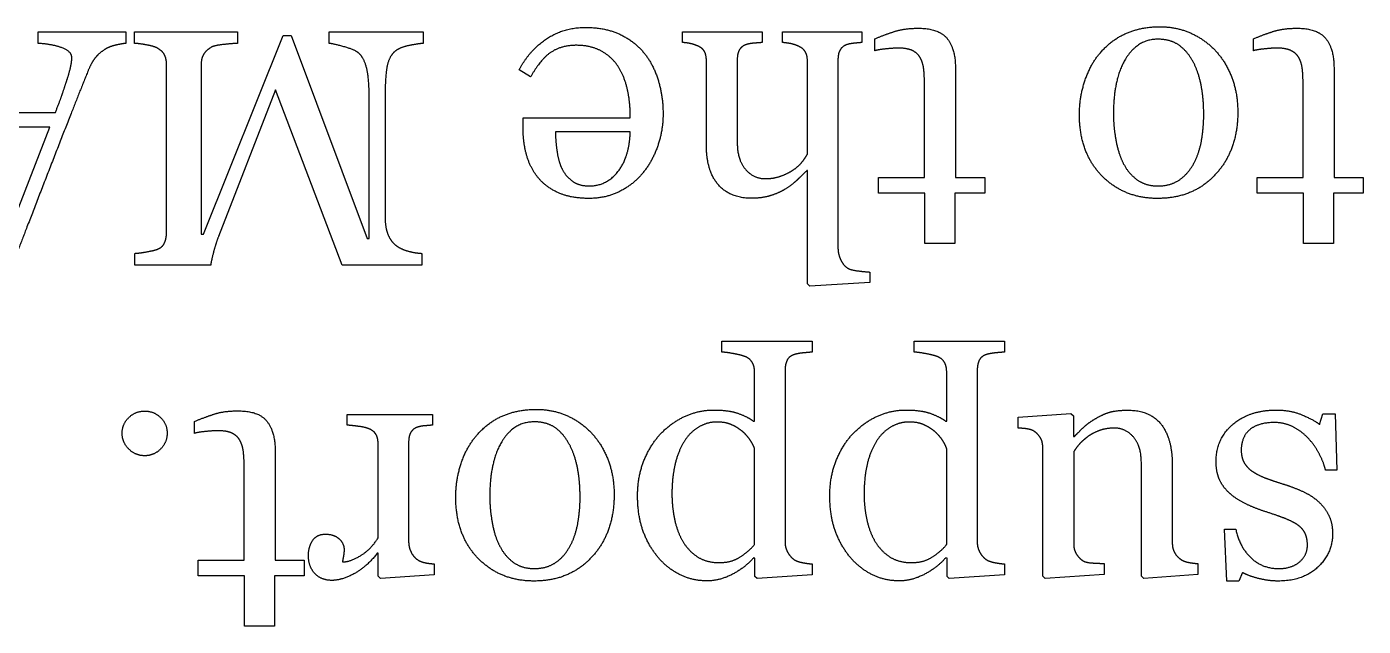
# Model space of a CAD drawing. Header units: inches. Extents: x -4.69 to 4.69, y -2.94 to 2.94.
# Drawn here: x -2.824 to -1.241, y -1.469 to -0.76 of the extents above; entities that cross this region are included whole.
import ezdxf

# ---------------------------------------------------------------- set-up
doc = ezdxf.new("R2010")
doc.units = ezdxf.units.IN
doc.layers.get('0').update_dxf_attribs({"linetype": 'CONTINUOUS'})

msp = doc.modelspace()

# ---------------------------------------------------------------- linework, layer by layer
for p, q in [((-2.8105, -0.7794), (-2.8105, -0.7656)), ((-2.8105, -0.7656), (-2.7065, -0.7656)), ((-2.7065, -0.7656), (-2.7065, -0.7794)), ((-2.6964, -0.7656), (-2.5744, -0.7656)), ((-2.6964, -0.7794), (-2.6964, -0.7656)), ((-2.6145, -1.0053), (-2.5203, -0.77)), ((-2.5744, -0.7656), (-2.5744, -0.7794)), ((-2.5203, -0.77), (-2.5106, -0.77)), ((-2.5106, -0.77), (-2.4209, -1.0102)), ((-2.4658, -0.7794), (-2.4658, -0.7656)), ((-2.4658, -0.7656), (-2.3543, -0.7656)), ((-2.3543, -0.7656), (-2.3543, -0.7794)), ((-2.0471, -0.7656), (-1.9527, -0.7656)), ((-2.0471, -0.7784), (-2.0471, -0.7656)), ((-1.9527, -0.7656), (-1.9527, -0.7784)), ((-1.9288, -0.7784), (-1.9288, -0.7656)), ((-1.9288, -0.7656), (-1.8348, -0.7656)), ((-1.8348, -0.7656), (-1.8348, -0.7784)), ((-1.8192, -0.7881), (-1.8192, -0.7739)), ((-1.3707, -0.7881), (-1.3707, -0.7739)), ((-2.6584, -1.0035), (-2.6584, -0.8045)), ((-2.6174, -0.8045), (-2.6174, -1.0053)), ((-2.0189, -0.8996), (-2.0189, -0.7998)), ((-1.9823, -0.7983), (-1.9823, -0.8969)), ((-1.8992, -0.9105), (-1.8992, -0.8002)), ((-1.863, -0.7983), (-1.863, -1.0218)), ((-2.2271, -0.8191), (-2.2407, -0.8107)), ((-1.7239, -0.808), (-1.7239, -0.938)), ((-1.2754, -0.808), (-1.2754, -0.938)), ((-2.5293, -0.8344), (-2.5968, -1.0078)), ((-2.4502, -1.0417), (-2.5293, -0.8344)), ((-1.7605, -0.938), (-1.7605, -0.8308)), ((-1.312, -0.938), (-1.312, -0.8308)), ((-2.4183, -1.0102), (-2.4183, -0.8454)), ((-2.3995, -0.8432), (-2.3995, -0.9845)), ((-2.887, -0.8611), (-2.7901, -0.8611)), ((-2.236, -0.8804), (-2.236, -0.8675)), ((-2.236, -0.8675), (-2.109, -0.8675)), ((-2.7968, -0.8784), (-2.8799, -0.8784)), ((-2.8381, -0.9856), (-2.7968, -0.8784)), ((-2.109, -0.8839), (-2.1977, -0.8839)), ((-1.8992, -0.93), (-1.9, -0.93)), ((-1.8992, -1.0639), (-1.8992, -0.93)), ((-1.8151, -0.9567), (-1.8151, -0.938)), ((-1.8151, -0.938), (-1.7605, -0.938)), ((-1.7239, -0.938), (-1.6892, -0.938)), ((-1.6892, -0.938), (-1.6892, -0.9567)), ((-1.3666, -0.9567), (-1.3666, -0.938)), ((-1.3666, -0.938), (-1.312, -0.938)), ((-1.2754, -0.938), (-1.2407, -0.938)), ((-1.2407, -0.938), (-1.2407, -0.9567)), ((-1.7601, -0.9567), (-1.8151, -0.9567)), ((-1.7601, -1.0164), (-1.7601, -0.9567)), ((-1.6892, -0.9567), (-1.7247, -0.9567)), ((-1.7247, -0.9567), (-1.7247, -1.0164)), ((-1.3116, -0.9567), (-1.3666, -0.9567)), ((-1.3116, -1.0164), (-1.3116, -0.9567)), ((-1.2407, -0.9567), (-1.2761, -0.9567)), ((-1.2761, -0.9567), (-1.2761, -1.0164)), ((-2.6174, -1.0053), (-2.6145, -1.0053)), ((-2.4209, -1.0102), (-2.4183, -1.0102)), ((-2.696, -1.0417), (-2.696, -1.0279)), ((-2.3561, -1.0279), (-2.3561, -1.0417)), ((-1.7247, -1.0164), (-1.7601, -1.0164)), ((-1.2761, -1.0164), (-1.3116, -1.0164)), ((-2.606, -1.0417), (-2.696, -1.0417)), ((-2.3561, -1.0417), (-2.4502, -1.0417)), ((-1.8254, -1.05), (-1.8254, -1.0625)), ((-1.8965, -1.0668), (-1.8992, -1.0639)), ((-1.8254, -1.0625), (-1.8965, -1.0668)), ((-2.0006, -1.1448), (-2.0006, -1.132)), ((-2.0006, -1.132), (-1.8934, -1.132)), ((-1.8934, -1.132), (-1.8934, -1.1448)), ((-1.7729, -1.1448), (-1.7729, -1.132)), ((-1.7729, -1.132), (-1.6657, -1.132)), ((-1.6657, -1.132), (-1.6657, -1.1448)), ((-1.9618, -1.2263), (-1.9618, -1.1686)), ((-1.9257, -1.166), (-1.9257, -1.3701)), ((-1.7342, -1.2263), (-1.7342, -1.1686)), ((-1.698, -1.166), (-1.698, -1.3701)), ((-2.4446, -1.2312), (-2.4446, -1.2184)), ((-2.4446, -1.2184), (-2.3434, -1.2184)), ((-2.3434, -1.2184), (-2.3434, -1.2312)), ((-1.6497, -1.2219), (-1.5871, -1.2176)), ((-1.5871, -1.2176), (-1.5842, -1.2203)), ((-1.2925, -1.2304), (-1.2886, -1.2178)), ((-1.2886, -1.2178), (-1.274, -1.2178)), ((-1.274, -1.2178), (-1.2721, -1.2845)), ((-2.6252, -1.2409), (-2.6252, -1.2267)), ((-1.9634, -1.2263), (-1.9618, -1.2263)), ((-1.7357, -1.2263), (-1.7342, -1.2263)), ((-1.6497, -1.2347), (-1.6497, -1.2219)), ((-1.5842, -1.2203), (-1.5842, -1.2446)), ((-1.5842, -1.2446), (-1.583, -1.2446)), ((-2.5298, -1.2608), (-2.5298, -1.3908)), ((-2.4078, -1.3647), (-2.4078, -1.253)), ((-2.3716, -1.251), (-2.3716, -1.3694)), ((-1.9618, -1.3725), (-1.9618, -1.259)), ((-1.7342, -1.3725), (-1.7342, -1.259)), ((-1.6204, -1.4098), (-1.6204, -1.2576)), ((-1.5838, -1.2629), (-1.5838, -1.3715)), ((-1.5036, -1.4098), (-1.5036, -1.2765)), ((-1.467, -1.2784), (-1.467, -1.3702)), ((-2.5664, -1.3908), (-2.5664, -1.2835)), ((-1.2721, -1.2845), (-1.2855, -1.2845)), ((-1.4022, -1.4159), (-1.4052, -1.3542)), ((-1.4052, -1.3542), (-1.3917, -1.3542)), ((-2.6211, -1.4094), (-2.6211, -1.3908)), ((-2.6211, -1.3908), (-2.5664, -1.3908)), ((-2.5298, -1.3908), (-2.4952, -1.3908)), ((-2.4952, -1.3908), (-2.4952, -1.4094)), ((-2.4078, -1.3828), (-2.4088, -1.3828)), ((-2.4078, -1.4098), (-2.4078, -1.3828)), ((-1.9615, -1.3886), (-1.963, -1.3882)), ((-1.9615, -1.4102), (-1.9615, -1.3886)), ((-1.7338, -1.3886), (-1.7354, -1.3882)), ((-1.7338, -1.4102), (-1.7338, -1.3886)), ((-2.3413, -1.4083), (-2.4051, -1.4126)), ((-2.3413, -1.3954), (-2.3413, -1.4083)), ((-1.8934, -1.4083), (-1.9587, -1.4126)), ((-1.8934, -1.3954), (-1.8934, -1.4083)), ((-1.6657, -1.4083), (-1.7311, -1.4126)), ((-1.6657, -1.3954), (-1.6657, -1.4083)), ((-1.5476, -1.4079), (-1.6174, -1.4126)), ((-1.5476, -1.395), (-1.5476, -1.4079)), ((-1.4367, -1.4079), (-1.5007, -1.4126)), ((-1.4367, -1.395), (-1.4367, -1.4079)), ((-1.3838, -1.4057), (-1.3882, -1.4159)), ((-2.566, -1.4094), (-2.6211, -1.4094)), ((-2.566, -1.4692), (-2.566, -1.4094)), ((-2.4952, -1.4094), (-2.5306, -1.4094)), ((-2.5306, -1.4094), (-2.5306, -1.4692)), ((-2.4051, -1.4126), (-2.4078, -1.4098)), ((-1.9587, -1.4126), (-1.9615, -1.4102)), ((-1.7311, -1.4126), (-1.7338, -1.4102)), ((-1.6174, -1.4126), (-1.6204, -1.4098)), ((-1.5007, -1.4126), (-1.5036, -1.4098)), ((-1.3882, -1.4159), (-1.4022, -1.4159)), ((-2.5306, -1.4692), (-2.566, -1.4692))]:
    msp.add_line(p, q)
for points in [[(-1.5211, -0.7673), (-1.5033, -0.7597), (-1.4813, -0.7597)], [(-1.4813, -0.7597), (-1.463, -0.7597), (-1.4465, -0.7666)], [(-2.2407, -0.8107), (-2.2286, -0.7878), (-2.2084, -0.7741)], [(-2.2084, -0.7741), (-2.1881, -0.7605), (-2.1619, -0.7605)], [(-2.1619, -0.7605), (-2.1387, -0.7605), (-2.1213, -0.7687)], [(-2.1213, -0.7687), (-2.1039, -0.7769), (-2.0926, -0.7909)], [(-1.8192, -0.7739), (-1.8066, -0.7687), (-1.7953, -0.7651)], [(-1.7953, -0.7651), (-1.784, -0.7615), (-1.7677, -0.7615)], [(-1.7677, -0.7615), (-1.7435, -0.7615), (-1.7337, -0.7736)], [(-1.7337, -0.7736), (-1.7239, -0.7858), (-1.7239, -0.808)], [(-1.5522, -0.7905), (-1.5388, -0.7749), (-1.5211, -0.7673)], [(-1.4839, -0.7745), (-1.5082, -0.7745), (-1.5225, -0.7981)], [(-1.459, -0.7816), (-1.4691, -0.7745), (-1.4839, -0.7745)], [(-1.4465, -0.7666), (-1.4299, -0.7736), (-1.4171, -0.7868)], [(-1.3707, -0.7739), (-1.3581, -0.7687), (-1.3468, -0.7651)], [(-1.3468, -0.7651), (-1.3355, -0.7615), (-1.3192, -0.7615)], [(-1.3192, -0.7615), (-1.295, -0.7615), (-1.2852, -0.7736)], [(-1.2852, -0.7736), (-1.2754, -0.7858), (-1.2754, -0.808)], [(-2.7829, -0.7844), (-2.7951, -0.7802), (-2.8105, -0.7794)], [(-2.7706, -0.7965), (-2.7706, -0.7887), (-2.7829, -0.7844)], [(-2.7316, -0.7866), (-2.7394, -0.7918), (-2.7437, -0.7976)], [(-2.7192, -0.7816), (-2.7267, -0.7835), (-2.7316, -0.7866)], [(-2.7065, -0.7794), (-2.7116, -0.7798), (-2.7192, -0.7816)], [(-2.6822, -0.7812), (-2.6911, -0.7796), (-2.6964, -0.7794)], [(-2.6697, -0.7848), (-2.6732, -0.7829), (-2.6822, -0.7812)], [(-2.6608, -0.793), (-2.6631, -0.7883), (-2.6697, -0.7848)], [(-2.6057, -0.7841), (-2.6117, -0.7878), (-2.6146, -0.7925)], [(-2.5914, -0.7808), (-2.6018, -0.7819), (-2.6057, -0.7841)], [(-2.5744, -0.7794), (-2.581, -0.7796), (-2.5914, -0.7808)], [(-2.4483, -0.7833), (-2.4617, -0.7796), (-2.4658, -0.7794)], [(-2.4306, -0.7911), (-2.4349, -0.787), (-2.4483, -0.7833)], [(-2.4213, -0.809), (-2.4244, -0.7965), (-2.4306, -0.7911)], [(-2.3876, -0.7887), (-2.3944, -0.7942), (-2.3969, -0.8055)], [(-2.3727, -0.7823), (-2.3823, -0.7844), (-2.3876, -0.7887)], [(-2.3543, -0.7794), (-2.3631, -0.7802), (-2.3727, -0.7823)], [(-2.2028, -0.7898), (-2.2154, -0.798), (-2.2271, -0.8191)], [(-2.173, -0.7817), (-2.1903, -0.7817), (-2.2028, -0.7898)], [(-2.1438, -0.7883), (-2.156, -0.7817), (-2.173, -0.7817)], [(-2.1239, -0.8061), (-2.1315, -0.7948), (-2.1438, -0.7883)], [(-2.0926, -0.7909), (-2.0813, -0.8049), (-2.0758, -0.8236)], [(-2.0376, -0.7797), (-2.0412, -0.7788), (-2.0471, -0.7784)], [(-2.0294, -0.7823), (-2.0339, -0.7806), (-2.0376, -0.7797)], [(-2.0213, -0.7888), (-2.0238, -0.7846), (-2.0294, -0.7823)], [(-2.0189, -0.7998), (-2.0189, -0.793), (-2.0213, -0.7888)], [(-1.9797, -0.7869), (-1.9823, -0.7913), (-1.9823, -0.7983)], [(-1.9716, -0.7808), (-1.977, -0.7825), (-1.9797, -0.7869)], [(-1.9626, -0.7792), (-1.9681, -0.7796), (-1.9716, -0.7808)], [(-1.9527, -0.7784), (-1.9572, -0.7788), (-1.9626, -0.7792)], [(-1.9187, -0.7798), (-1.9233, -0.7788), (-1.9288, -0.7784)], [(-1.9099, -0.7827), (-1.9142, -0.7808), (-1.9187, -0.7798)], [(-1.9018, -0.7893), (-1.9044, -0.785), (-1.9099, -0.7827)], [(-1.8992, -0.8002), (-1.8992, -0.7936), (-1.9018, -0.7893)], [(-1.8603, -0.7869), (-1.863, -0.7913), (-1.863, -0.7983)], [(-1.8522, -0.7808), (-1.8576, -0.7825), (-1.8603, -0.7869)], [(-1.8441, -0.7793), (-1.8489, -0.7798), (-1.8522, -0.7808)], [(-1.8348, -0.7784), (-1.8392, -0.7788), (-1.8441, -0.7793)], [(-1.8059, -0.7859), (-1.8153, -0.7868), (-1.8192, -0.7881)], [(-1.7916, -0.785), (-1.7965, -0.785), (-1.8059, -0.7859)], [(-1.7749, -0.7879), (-1.7811, -0.785), (-1.7916, -0.785)], [(-1.7655, -0.7965), (-1.7686, -0.7909), (-1.7749, -0.7879)], [(-1.5705, -0.8237), (-1.5641, -0.8041), (-1.5522, -0.7905)], [(-1.4423, -0.8012), (-1.449, -0.7887), (-1.459, -0.7816)], [(-1.4171, -0.7868), (-1.4044, -0.7998), (-1.3969, -0.8186)], [(-1.3574, -0.7859), (-1.3668, -0.7868), (-1.3707, -0.7881)], [(-1.3431, -0.785), (-1.3479, -0.785), (-1.3574, -0.7859)], [(-1.3264, -0.7879), (-1.3326, -0.785), (-1.3431, -0.785)], [(-1.317, -0.7965), (-1.3201, -0.7909), (-1.3264, -0.7879)], [(-2.7751, -0.8187), (-2.7725, -0.8103), (-2.7716, -0.8051)], [(-2.7716, -0.8051), (-2.7706, -0.7998), (-2.7706, -0.7965)], [(-2.7437, -0.7976), (-2.7479, -0.8033), (-2.752, -0.8134)], [(-2.6584, -0.8045), (-2.6584, -0.7977), (-2.6608, -0.793)], [(-2.6146, -0.7925), (-2.6174, -0.7973), (-2.6174, -0.8045)], [(-2.3969, -0.8055), (-2.3995, -0.8167), (-2.3995, -0.8432)], [(-2.1126, -0.8332), (-2.1162, -0.8178), (-2.1239, -0.8061)], [(-1.7613, -0.8106), (-1.7622, -0.8025), (-1.7655, -0.7965)], [(-1.5225, -0.7981), (-1.5367, -0.8216), (-1.5367, -0.8631)], [(-1.4327, -0.8295), (-1.4357, -0.8136), (-1.4423, -0.8012)], [(-1.3128, -0.8106), (-1.3137, -0.8025), (-1.317, -0.7965)], [(-2.752, -0.8134), (-2.7729, -0.8654), (-2.798, -0.9302)], [(-2.7812, -0.8374), (-2.7778, -0.8273), (-2.7751, -0.8187)], [(-2.4183, -0.8454), (-2.4183, -0.8214), (-2.4213, -0.809)], [(-1.7605, -0.8308), (-1.7605, -0.8187), (-1.7613, -0.8106)], [(-1.3969, -0.8186), (-1.3894, -0.8374), (-1.3894, -0.8607)], [(-1.312, -0.8308), (-1.312, -0.8187), (-1.3128, -0.8106)], [(-2.7901, -0.8611), (-2.7846, -0.8475), (-2.7812, -0.8374)], [(-2.109, -0.8675), (-2.109, -0.8486), (-2.1126, -0.8332)], [(-2.0758, -0.8236), (-2.0702, -0.8422), (-2.0702, -0.8631)], [(-1.577, -0.8634), (-1.577, -0.8432), (-1.5705, -0.8237)], [(-1.4297, -0.864), (-1.4297, -0.8454), (-1.4327, -0.8295)], [(-2.0702, -0.8631), (-2.0702, -0.8817), (-2.0762, -0.8997)], [(-1.5508, -0.9357), (-1.577, -0.9086), (-1.577, -0.8634)], [(-1.5367, -0.8631), (-1.5367, -0.8777), (-1.5338, -0.8939)], [(-1.4322, -0.8934), (-1.4297, -0.8782), (-1.4297, -0.864)], [(-1.3894, -0.8607), (-1.3894, -0.9057), (-1.4156, -0.9343)], [(-2.2316, -0.9125), (-2.236, -0.8977), (-2.236, -0.8804)], [(-2.1977, -0.8839), (-2.1977, -0.8947), (-2.1958, -0.9072)], [(-2.1236, -0.9311), (-2.1101, -0.9141), (-2.109, -0.8839)], [(-2.0762, -0.8997), (-2.0821, -0.9177), (-2.0936, -0.9321)], [(-2.005, -0.9464), (-2.0189, -0.9302), (-2.0189, -0.8996)], [(-1.9823, -0.8969), (-1.9823, -0.9173), (-1.9726, -0.9284)], [(-1.5338, -0.8939), (-1.5308, -0.9101), (-1.525, -0.9214)], [(-1.441, -0.9205), (-1.4347, -0.9086), (-1.4322, -0.8934)], [(-2.2183, -0.9382), (-2.2273, -0.9273), (-2.2316, -0.9125)], [(-2.1958, -0.9072), (-2.194, -0.9196), (-2.1899, -0.9279)], [(-1.9047, -0.9187), (-1.9011, -0.9138), (-1.8992, -0.9105)], [(-2.798, -0.9302), (-2.8231, -0.995), (-2.8427, -1.0456)], [(-2.1899, -0.9279), (-2.1854, -0.9368), (-2.1776, -0.9425)], [(-2.1576, -0.9481), (-2.1372, -0.9481), (-2.1236, -0.9311)], [(-2.0936, -0.9321), (-2.1047, -0.9459), (-2.1211, -0.9544)], [(-1.9726, -0.9284), (-1.963, -0.9395), (-1.9491, -0.9395)], [(-1.9303, -0.9363), (-1.9216, -0.9331), (-1.9148, -0.9284)], [(-1.9148, -0.9284), (-1.9082, -0.9236), (-1.9047, -0.9187)], [(-1.9, -0.93), (-1.9064, -0.9364), (-1.9117, -0.9414)], [(-1.525, -0.9214), (-1.5188, -0.9335), (-1.5086, -0.9408)], [(-1.4582, -0.9407), (-1.4476, -0.9333), (-1.441, -0.9205)], [(-2.194, -0.9563), (-2.209, -0.9496), (-2.2183, -0.9382)], [(-2.1776, -0.9425), (-2.1699, -0.9481), (-2.1576, -0.9481)], [(-1.9655, -0.9627), (-1.9912, -0.9627), (-2.005, -0.9464)], [(-1.9491, -0.9395), (-1.939, -0.9395), (-1.9303, -0.9363)], [(-1.9117, -0.9414), (-1.9169, -0.9463), (-1.9255, -0.9518)], [(-1.4843, -0.9629), (-1.5246, -0.9629), (-1.5508, -0.9357)], [(-1.5086, -0.9408), (-1.4985, -0.9481), (-1.4839, -0.9481)], [(-1.4156, -0.9343), (-1.4418, -0.9629), (-1.4843, -0.9629)], [(-1.4839, -0.9481), (-1.4689, -0.9481), (-1.4582, -0.9407)], [(-2.158, -0.9629), (-2.179, -0.9629), (-2.194, -0.9563)], [(-2.1211, -0.9544), (-2.1376, -0.9629), (-2.158, -0.9629)], [(-1.9429, -0.9596), (-1.953, -0.9627), (-1.9655, -0.9627)], [(-1.9255, -0.9518), (-1.9329, -0.9565), (-1.9429, -0.9596)], [(-2.3995, -0.9845), (-2.3995, -0.9967), (-2.3965, -1.0045)], [(-2.6608, -1.0154), (-2.6584, -1.01), (-2.6584, -1.0035)], [(-2.5968, -1.0078), (-2.6005, -1.0173), (-2.6031, -1.0278)], [(-2.3965, -1.0045), (-2.3936, -1.0123), (-2.3882, -1.0172)], [(-2.696, -1.0279), (-2.6905, -1.0277), (-2.6821, -1.0261)], [(-2.6821, -1.0261), (-2.6736, -1.0246), (-2.6697, -1.0232)], [(-2.6697, -1.0232), (-2.6631, -1.0209), (-2.6608, -1.0154)], [(-2.6031, -1.0278), (-2.6058, -1.0382), (-2.606, -1.0417)], [(-2.3882, -1.0172), (-2.3821, -1.0224), (-2.3734, -1.0249)], [(-2.3734, -1.0249), (-2.3646, -1.0275), (-2.3561, -1.0279)], [(-1.863, -1.0218), (-1.863, -1.0284), (-1.86, -1.0351)], [(-1.86, -1.0351), (-1.857, -1.0417), (-1.8521, -1.045)], [(-1.8521, -1.045), (-1.8486, -1.0475), (-1.8397, -1.0486)], [(-1.8397, -1.0486), (-1.8309, -1.0497), (-1.8254, -1.05)], [(-1.9863, -1.1467), (-1.9949, -1.145), (-2.0006, -1.1448)], [(-1.9729, -1.1501), (-1.9776, -1.1483), (-1.9863, -1.1467)], [(-1.9646, -1.1569), (-1.9673, -1.1522), (-1.9729, -1.1501)], [(-1.9233, -1.1545), (-1.9257, -1.1594), (-1.9257, -1.166)], [(-1.9151, -1.1477), (-1.921, -1.1497), (-1.9233, -1.1545)], [(-1.905, -1.1458), (-1.9107, -1.1464), (-1.9151, -1.1477)], [(-1.8934, -1.1448), (-1.8994, -1.1452), (-1.905, -1.1458)], [(-1.7586, -1.1467), (-1.7673, -1.145), (-1.7729, -1.1448)], [(-1.7453, -1.1501), (-1.75, -1.1483), (-1.7586, -1.1467)], [(-1.7369, -1.1569), (-1.7396, -1.1522), (-1.7453, -1.1501)], [(-1.6957, -1.1545), (-1.698, -1.1594), (-1.698, -1.166)], [(-1.6875, -1.1477), (-1.6933, -1.1497), (-1.6957, -1.1545)], [(-1.6774, -1.1458), (-1.683, -1.1464), (-1.6875, -1.1477)], [(-1.6657, -1.1448), (-1.6717, -1.1452), (-1.6774, -1.1458)], [(-1.9618, -1.1686), (-1.9618, -1.1616), (-1.9646, -1.1569)], [(-1.7342, -1.1686), (-1.7342, -1.1616), (-1.7369, -1.1569)], [(-2.7031, -1.2222), (-2.6952, -1.2145), (-2.6843, -1.2145)], [(-2.6843, -1.2145), (-2.6734, -1.2145), (-2.6655, -1.2222)], [(-2.6252, -1.2267), (-2.6125, -1.2215), (-2.6012, -1.2179)], [(-2.6012, -1.2179), (-2.59, -1.2143), (-2.5736, -1.2143)], [(-2.5736, -1.2143), (-2.5495, -1.2143), (-2.5397, -1.2264)], [(-2.2599, -1.2201), (-2.2422, -1.2125), (-2.2202, -1.2125)], [(-2.2202, -1.2125), (-2.2018, -1.2125), (-2.1853, -1.2194)], [(-2.0438, -1.2205), (-2.0278, -1.2133), (-2.0099, -1.2133)], [(-2.0099, -1.2133), (-1.9926, -1.2133), (-1.9815, -1.2172)], [(-1.9815, -1.2172), (-1.9704, -1.2211), (-1.9634, -1.2263)], [(-1.8161, -1.2205), (-1.8002, -1.2133), (-1.7823, -1.2133)], [(-1.7823, -1.2133), (-1.7649, -1.2133), (-1.7538, -1.2172)], [(-1.7538, -1.2172), (-1.7428, -1.2211), (-1.7357, -1.2263)], [(-1.5591, -1.2242), (-1.5504, -1.2189), (-1.5422, -1.2162)], [(-1.5422, -1.2162), (-1.534, -1.2135), (-1.5191, -1.2135)], [(-1.5191, -1.2135), (-1.4936, -1.2135), (-1.4803, -1.2301)], [(-1.3951, -1.2302), (-1.3752, -1.2133), (-1.3435, -1.2133)], [(-1.3435, -1.2133), (-1.3267, -1.2133), (-1.3126, -1.2193)], [(-2.711, -1.2407), (-2.711, -1.2298), (-2.7031, -1.2222)], [(-2.6655, -1.2222), (-2.6577, -1.2298), (-2.6577, -1.2407)], [(-2.5397, -1.2264), (-2.5298, -1.2386), (-2.5298, -1.2608)], [(-2.4313, -1.2326), (-2.439, -1.2316), (-2.4446, -1.2312)], [(-2.4187, -1.2355), (-2.4236, -1.2335), (-2.4313, -1.2326)], [(-2.3609, -1.2335), (-2.3664, -1.2353), (-2.369, -1.2397)], [(-2.3527, -1.232), (-2.3574, -1.2324), (-2.3609, -1.2335)], [(-2.3434, -1.2312), (-2.3479, -1.2316), (-2.3527, -1.232)], [(-2.2911, -1.2433), (-2.2776, -1.2277), (-2.2599, -1.2201)], [(-2.2227, -1.2273), (-2.2471, -1.2273), (-2.2613, -1.2509)], [(-2.1978, -1.2344), (-2.2079, -1.2273), (-2.2227, -1.2273)], [(-2.1812, -1.254), (-2.1878, -1.2415), (-2.1978, -1.2344)], [(-2.1853, -1.2194), (-2.1687, -1.2263), (-2.1559, -1.2396)], [(-2.0728, -1.2411), (-2.0597, -1.2277), (-2.0438, -1.2205)], [(-2.0276, -1.2332), (-2.0377, -1.239), (-2.0445, -1.2495)], [(-2.0066, -1.2275), (-2.0175, -1.2275), (-2.0276, -1.2332)], [(-1.9895, -1.2305), (-1.9965, -1.2275), (-2.0066, -1.2275)], [(-1.9764, -1.2384), (-1.9825, -1.2335), (-1.9895, -1.2305)], [(-1.8451, -1.2411), (-1.8321, -1.2277), (-1.8161, -1.2205)], [(-1.8, -1.2332), (-1.8101, -1.239), (-1.8169, -1.2495)], [(-1.7789, -1.2275), (-1.7898, -1.2275), (-1.8, -1.2332)], [(-1.7618, -1.2305), (-1.7688, -1.2275), (-1.7789, -1.2275)], [(-1.7488, -1.2384), (-1.7548, -1.2335), (-1.7618, -1.2305)], [(-1.639, -1.2356), (-1.6439, -1.2349), (-1.6497, -1.2347)], [(-1.583, -1.2446), (-1.5783, -1.2398), (-1.5725, -1.2342)], [(-1.5725, -1.2342), (-1.5667, -1.2287), (-1.5591, -1.2242)], [(-1.5353, -1.2347), (-1.546, -1.2347), (-1.5544, -1.238)], [(-1.513, -1.2452), (-1.5223, -1.2347), (-1.5353, -1.2347)], [(-1.4803, -1.2301), (-1.467, -1.2467), (-1.467, -1.2784)], [(-1.4151, -1.2738), (-1.4151, -1.2472), (-1.3951, -1.2302)], [(-1.3464, -1.2281), (-1.3651, -1.2281), (-1.3752, -1.2366)], [(-1.3226, -1.2339), (-1.3332, -1.2281), (-1.3464, -1.2281)], [(-1.3044, -1.2484), (-1.312, -1.2398), (-1.3226, -1.2339)], [(-1.3126, -1.2193), (-1.2985, -1.2254), (-1.2925, -1.2304)], [(-2.7031, -1.2595), (-2.711, -1.2516), (-2.711, -1.2407)], [(-2.6577, -1.2407), (-2.6577, -1.2516), (-2.6655, -1.2595)], [(-2.6118, -1.2387), (-2.6213, -1.2396), (-2.6252, -1.2409)], [(-2.5975, -1.2378), (-2.6024, -1.2378), (-2.6118, -1.2387)], [(-2.5808, -1.2407), (-2.587, -1.2378), (-2.5975, -1.2378)], [(-2.5715, -1.2493), (-2.5746, -1.2437), (-2.5808, -1.2407)], [(-2.5673, -1.2634), (-2.5682, -1.2553), (-2.5715, -1.2493)], [(-2.4105, -1.2419), (-2.4131, -1.2376), (-2.4187, -1.2355)], [(-2.4078, -1.253), (-2.4078, -1.2462), (-2.4105, -1.2419)], [(-2.369, -1.2397), (-2.3716, -1.244), (-2.3716, -1.251)], [(-2.3094, -1.2764), (-2.3029, -1.2569), (-2.2911, -1.2433)], [(-2.1559, -1.2396), (-2.1432, -1.2526), (-2.1357, -1.2714)], [(-2.0928, -1.2731), (-2.0852, -1.2544), (-2.0728, -1.2411)], [(-2.0445, -1.2495), (-2.0523, -1.2616), (-2.056, -1.2775)], [(-1.9676, -1.2481), (-1.9716, -1.2425), (-1.9764, -1.2384)], [(-1.9618, -1.259), (-1.9636, -1.2538), (-1.9676, -1.2481)], [(-1.8651, -1.2731), (-1.8576, -1.2544), (-1.8451, -1.2411)], [(-1.8169, -1.2495), (-1.8247, -1.2616), (-1.8284, -1.2775)], [(-1.7399, -1.2481), (-1.7439, -1.2425), (-1.7488, -1.2384)], [(-1.7342, -1.259), (-1.7359, -1.2538), (-1.7399, -1.2481)], [(-1.6307, -1.2384), (-1.6342, -1.2363), (-1.639, -1.2356)], [(-1.6231, -1.2464), (-1.6258, -1.2417), (-1.6307, -1.2384)], [(-1.6204, -1.2576), (-1.6204, -1.251), (-1.6231, -1.2464)], [(-1.5684, -1.2458), (-1.5737, -1.2499), (-1.5777, -1.2544)], [(-1.5544, -1.238), (-1.5628, -1.2413), (-1.5684, -1.2458)], [(-1.5036, -1.2765), (-1.5036, -1.2557), (-1.513, -1.2452)], [(-1.3752, -1.2366), (-1.3853, -1.2451), (-1.3853, -1.261)], [(-1.2921, -1.2667), (-1.2972, -1.2566), (-1.3044, -1.2484)], [(-2.6843, -1.2674), (-2.6952, -1.2674), (-2.7031, -1.2595)], [(-2.6655, -1.2595), (-2.6734, -1.2674), (-2.6843, -1.2674)], [(-2.5664, -1.2835), (-2.5664, -1.2715), (-2.5673, -1.2634)], [(-2.2613, -1.2509), (-2.2755, -1.2744), (-2.2755, -1.3158)], [(-2.1715, -1.2823), (-2.1745, -1.2664), (-2.1812, -1.254)], [(-1.5777, -1.2544), (-1.5816, -1.259), (-1.5838, -1.2629)], [(-1.3853, -1.261), (-1.3853, -1.2691), (-1.3821, -1.2751)], [(-2.3158, -1.3162), (-2.3158, -1.296), (-2.3094, -1.2764)], [(-2.1685, -1.3168), (-2.1685, -1.2981), (-2.1715, -1.2823)], [(-2.1357, -1.2714), (-2.1282, -1.2902), (-2.1282, -1.3135)], [(-2.1004, -1.3147), (-2.1004, -1.2919), (-2.0928, -1.2731)], [(-2.056, -1.2775), (-2.0597, -1.2935), (-2.0597, -1.3131)], [(-1.8727, -1.3147), (-1.8727, -1.2919), (-1.8651, -1.2731)], [(-1.8284, -1.2775), (-1.8321, -1.2935), (-1.8321, -1.3131)], [(-1.4108, -1.2962), (-1.4151, -1.287), (-1.4151, -1.2738)], [(-1.3821, -1.2751), (-1.3789, -1.281), (-1.3727, -1.2855)], [(-1.2855, -1.2845), (-1.287, -1.2769), (-1.2921, -1.2667)], [(-1.3985, -1.3123), (-1.4065, -1.3053), (-1.4108, -1.2962)], [(-1.3727, -1.2855), (-1.3662, -1.29), (-1.3569, -1.2936)], [(-1.3569, -1.2936), (-1.3476, -1.2972), (-1.3361, -1.3007)], [(-2.1282, -1.3135), (-2.1282, -1.3585), (-2.1544, -1.3871)], [(-2.0597, -1.3131), (-2.0597, -1.3275), (-2.0566, -1.3425)], [(-1.8321, -1.3131), (-1.8321, -1.3275), (-1.829, -1.3425)], [(-1.3798, -1.3244), (-1.3911, -1.319), (-1.3985, -1.3123)], [(-1.3361, -1.3007), (-1.3269, -1.3034), (-1.3157, -1.3082)], [(-1.3157, -1.3082), (-1.3046, -1.3129), (-1.2966, -1.3193)], [(-2.2896, -1.3885), (-2.3158, -1.3614), (-2.3158, -1.3162)], [(-2.2755, -1.3158), (-2.2755, -1.3304), (-2.2726, -1.3467)], [(-2.171, -1.3462), (-2.1685, -1.331), (-2.1685, -1.3168)], [(-2.0941, -1.3558), (-2.1004, -1.3378), (-2.1004, -1.3147)], [(-1.8664, -1.3558), (-1.8727, -1.3378), (-1.8727, -1.3147)], [(-1.3555, -1.3339), (-1.3684, -1.3299), (-1.3798, -1.3244)], [(-1.2966, -1.3193), (-1.288, -1.3262), (-1.2826, -1.3361)], [(-2.0566, -1.3425), (-2.0535, -1.3575), (-2.0469, -1.3686)], [(-1.829, -1.3425), (-1.8258, -1.3575), (-1.8192, -1.3686)], [(-1.3336, -1.3416), (-1.3425, -1.3382), (-1.3555, -1.3339)], [(-1.319, -1.3489), (-1.3248, -1.345), (-1.3336, -1.3416)], [(-1.2826, -1.3361), (-1.2771, -1.346), (-1.2771, -1.3594)], [(-2.4855, -1.3679), (-2.4806, -1.3602), (-2.4705, -1.3602)], [(-2.4705, -1.3602), (-2.4596, -1.3602), (-2.4538, -1.3659)], [(-2.2726, -1.3467), (-2.2697, -1.3629), (-2.2638, -1.3742)], [(-2.1798, -1.3732), (-2.1736, -1.3614), (-2.171, -1.3462)], [(-2.0763, -1.3874), (-2.0877, -1.3738), (-2.0941, -1.3558)], [(-1.8486, -1.3874), (-1.8601, -1.3738), (-1.8664, -1.3558)], [(-1.3917, -1.3542), (-1.3876, -1.3749), (-1.3741, -1.3879)], [(-1.3099, -1.3588), (-1.3129, -1.353), (-1.319, -1.3489)], [(-1.3069, -1.3734), (-1.3069, -1.3647), (-1.3099, -1.3588)], [(-1.2771, -1.3594), (-1.2771, -1.383), (-1.2946, -1.3993)], [(-2.4903, -1.3855), (-2.4903, -1.3756), (-2.4855, -1.3679)], [(-2.4538, -1.3659), (-2.4481, -1.3715), (-2.4481, -1.3783)], [(-2.4286, -1.3857), (-2.4164, -1.3783), (-2.4078, -1.3647)], [(-2.3716, -1.3694), (-2.3716, -1.3754), (-2.3688, -1.3812)], [(-2.2638, -1.3742), (-2.2576, -1.3863), (-2.2474, -1.3936)], [(-2.197, -1.3935), (-2.1864, -1.3861), (-2.1798, -1.3732)], [(-2.0469, -1.3686), (-2.0403, -1.3799), (-2.0296, -1.3869)], [(-1.9794, -1.3875), (-1.9692, -1.3812), (-1.9618, -1.3725)], [(-1.9257, -1.3701), (-1.9257, -1.376), (-1.9227, -1.3814)], [(-1.8192, -1.3686), (-1.8126, -1.3799), (-1.8019, -1.3869)], [(-1.7517, -1.3875), (-1.7416, -1.3812), (-1.7342, -1.3725)], [(-1.698, -1.3701), (-1.698, -1.376), (-1.6951, -1.3814)], [(-1.5838, -1.3715), (-1.5838, -1.3779), (-1.5811, -1.3829)], [(-1.467, -1.3702), (-1.467, -1.3772), (-1.4644, -1.3819)], [(-1.316, -1.3928), (-1.3069, -1.3848), (-1.3069, -1.3734)], [(-2.4826, -1.4069), (-2.4903, -1.3989), (-2.4903, -1.3855)], [(-2.45, -1.3931), (-2.4409, -1.3931), (-2.4286, -1.3857)], [(-2.4488, -1.3861), (-2.4495, -1.3896), (-2.45, -1.3931)], [(-2.4481, -1.3783), (-2.4481, -1.3826), (-2.4488, -1.3861)], [(-2.4088, -1.3828), (-2.4209, -1.3985), (-2.4356, -1.4067)], [(-2.3688, -1.3812), (-2.366, -1.3871), (-2.3609, -1.3906)], [(-2.3609, -1.3906), (-2.3572, -1.3929), (-2.3522, -1.394)], [(-2.2231, -1.4157), (-2.2634, -1.4157), (-2.2896, -1.3885)], [(-2.1544, -1.3871), (-2.1806, -1.4157), (-2.2231, -1.4157)], [(-2.0507, -1.4079), (-2.0656, -1.4003), (-2.0763, -1.3874)], [(-2.0296, -1.3869), (-2.0189, -1.3939), (-2.0039, -1.3939)], [(-2.0039, -1.3939), (-1.9895, -1.3939), (-1.9794, -1.3875)], [(-1.963, -1.3882), (-1.9731, -1.3999), (-1.9881, -1.4077)], [(-1.9227, -1.3814), (-1.9198, -1.3869), (-1.9151, -1.3902)], [(-1.9151, -1.3902), (-1.9116, -1.3925), (-1.9054, -1.3938)], [(-1.823, -1.4079), (-1.8379, -1.4003), (-1.8486, -1.3874)], [(-1.8019, -1.3869), (-1.7912, -1.3939), (-1.7762, -1.3939)], [(-1.7762, -1.3939), (-1.7618, -1.3939), (-1.7517, -1.3875)], [(-1.7354, -1.3882), (-1.7455, -1.3999), (-1.7605, -1.4077)], [(-1.6951, -1.3814), (-1.6922, -1.3869), (-1.6875, -1.3902)], [(-1.6875, -1.3902), (-1.684, -1.3925), (-1.6778, -1.3938)], [(-1.5811, -1.3829), (-1.5783, -1.3878), (-1.5735, -1.3913)], [(-1.5735, -1.3913), (-1.57, -1.3937), (-1.5631, -1.3942)], [(-1.4644, -1.3819), (-1.4617, -1.3867), (-1.4567, -1.3902)], [(-1.4567, -1.3902), (-1.4531, -1.3925), (-1.4478, -1.3936)], [(-1.3741, -1.3879), (-1.3606, -1.4009), (-1.3411, -1.4009)], [(-1.3411, -1.4009), (-1.3252, -1.4009), (-1.316, -1.3928)], [(-2.4627, -1.4149), (-2.475, -1.4149), (-2.4826, -1.4069)], [(-2.4356, -1.4067), (-2.4504, -1.4149), (-2.4627, -1.4149)], [(-2.3522, -1.394), (-2.3471, -1.395), (-2.3413, -1.3954)], [(-2.2474, -1.3936), (-2.2373, -1.4009), (-2.2227, -1.4009)], [(-2.2227, -1.4009), (-2.2077, -1.4009), (-2.197, -1.3935)], [(-2.0179, -1.4155), (-2.0358, -1.4155), (-2.0507, -1.4079)], [(-1.9881, -1.4077), (-2.0031, -1.4155), (-2.0179, -1.4155)], [(-1.9054, -1.3938), (-1.8992, -1.395), (-1.8934, -1.3954)], [(-1.7902, -1.4155), (-1.8081, -1.4155), (-1.823, -1.4079)], [(-1.7605, -1.4077), (-1.7754, -1.4155), (-1.7902, -1.4155)], [(-1.6778, -1.3938), (-1.6715, -1.395), (-1.6657, -1.3954)], [(-1.5631, -1.3942), (-1.5561, -1.3946), (-1.5476, -1.395)], [(-1.4478, -1.3936), (-1.4426, -1.3946), (-1.4367, -1.395)], [(-1.3646, -1.4127), (-1.3764, -1.4098), (-1.3838, -1.4057)], [(-1.2946, -1.3993), (-1.3121, -1.4157), (-1.3415, -1.4157)], [(-1.3415, -1.4157), (-1.3528, -1.4157), (-1.3646, -1.4127)]]:
    msp.add_open_spline(points, degree=2)

doc.saveas('drawing.dxf')
